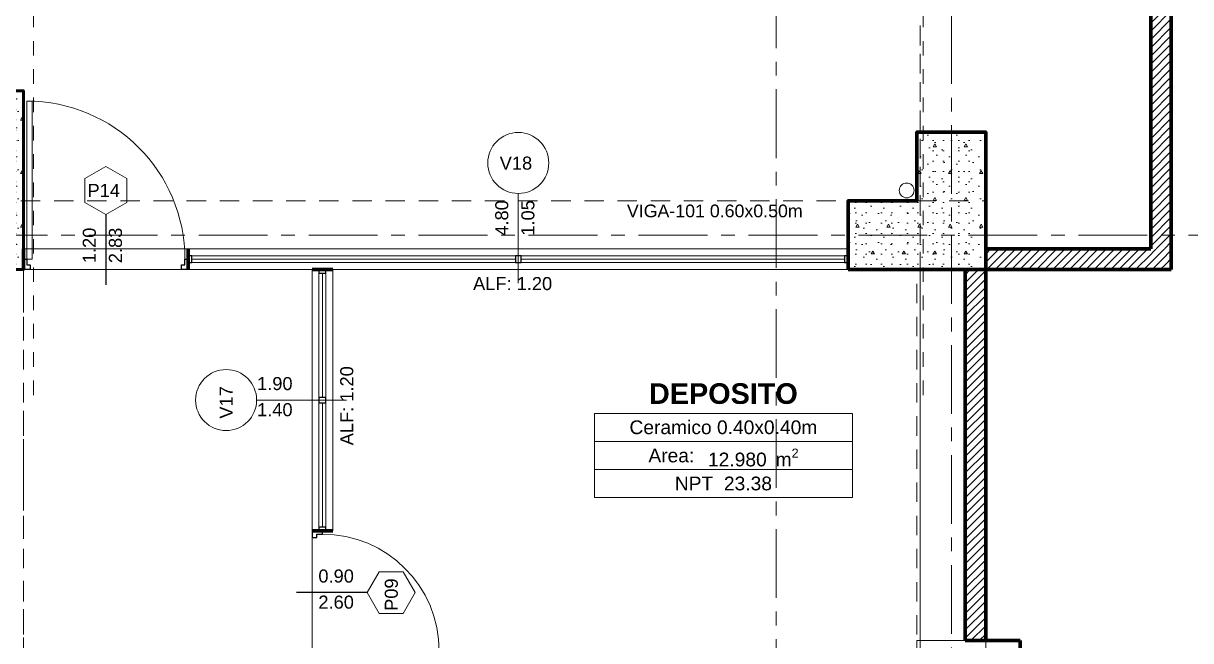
# Model space of a CAD drawing. Header units: inches. Extents: x -19 to 5698, y -728 to 92.
# Drawn here: x 507.07 to 515.56, y 27 to 31.49 of the extents above; entities that cross this region are included whole.
import ezdxf

# ---------------------------------------------------------------- set-up
doc = ezdxf.new("R2010")
doc.units = ezdxf.units.IN
doc.header["$MEASUREMENT"] = 0
doc.set_wipeout_variables(frame=1)
for name, pattern in [('Hidden Line', [0.195611, 0.141111, -0.0545]), ('Oculto', [0.15875, 0.105833, -0.052917]), ('Punto & Raya', [0.65, 0.5, -0.075, 0, -0.075]), ('Wipeout_Contour', [1, 0, -1])]:
    doc.linetypes.add(name, pattern=pattern)
for name, color, linetype in [('02 _ ARQ _ ALB _ Ejes Generales', 251, 'Continuous'), ('02 _ ARQ _ ZON _ Espacio.3D', 7, 'Continuous'), ('08 _ STR _ EXT _ 06 Columnas', 7, 'Continuous'), ('08 _ STR _ EXT _ 06 Elementos de Fachada', 7, 'Continuous'), ('08 _ STR _ EXT _ 07 Losa Aligerada', 7, 'Continuous'), ('08 _ STR _ EXT _ 09 Vigas', 251, 'Continuous'), ('Dibujo 2D - General', 7, 'Continuous'), ('Estructura - 04 MURO', 7, 'Continuous'), ('Marcador - Secciones', 7, 'Continuous'), ('MEP - HVAC', 7, 'Continuous'), ('Notas - Etiquetas', 7, 'Continuous')]:
    doc.layers.add(name, color=color, linetype=linetype)
doc.styles.add('Estilo_Generado_1', font='swisseb.ttf')
doc.styles.add('Estilo_Generado_4', font='swisse.ttf')
doc.styles.add('Estilo_Generado_7', font='swisse.ttf')
pattern_1 = [(45, (462.50009, 3e-08), (-0.030052038, 0.030052038), [])]
pattern_2 = [(0, (462.5001, 3e-08), (0, 0.3897114), [0.024375, -0.200625]), (0, (462.6126, 0.19486), (0, 0.3897114), [0.024375, -0.200625]), (60, (462.5001, 3e-08), (-0.3375, 0.1948557), [0.024375, -0.200625]), (60, (462.7251, 3e-08), (-0.3375, 0.1948557), [0.024375, -0.200625]), (120, (462.52447, 3e-08), (0.3375, 0.1948557), [0.024375, -0.200625]), (120, (462.74947, 3e-08), (0.3375, 0.1948557), [0.024375, -0.200625]), (0, (462.50009, 0.0375), (0, 0.075), [0, -0.075, 0, -0.1125]), (45, (462.53759, 0.0375), (-0.05303301, 0.05303301), [0, -0.05625, 0, -0.09375])]

msp = doc.modelspace()

# ---------------------------------------------------------------- hatches: boundary and pattern name
at = {"layer": '08 _ STR _ EXT _ 06 Columnas', "linetype": 'Continuous', "lineweight": 9}
h = msp.add_hatch(dxfattribs=at)
h.set_pattern_fill('HORMIGÓN_EN_MASA_0002', style=0, pattern_type=2)
h.set_pattern_definition(pattern_2)
h.paths.add_polyline_path([(505.9701, 29.7), (507.0701, 29.7), (507.0701, 31), (506.5701, 31), (506.5701, 30.2), (505.9701, 30.2)])
at = {"layer": 'Estructura - 04 MURO', "linetype": 'Continuous', "lineweight": 5}
h = msp.add_hatch(dxfattribs=at)
h.set_pattern_fill('LADRILLO_COMÚN_0002', color=250, style=0, pattern_type=2)
h.set_pattern_definition(pattern_1)
h.paths.add_polyline_path([(509.1701, 27.8), (509.1701, 27.8), (509.3201, 27.8), (509.3201, 27.8)])

# ---------------------------------------------------------------- linework, layer by layer
at = {"layer": '02 _ ARQ _ ALB _ Ejes Generales', "color": 251, "linetype": 'Punto & Raya', "lineweight": 13, "true_color": 0x636466}
msp.add_line((513.8201, 3.05), (513.8201, 44.9), dxfattribs=at)
at = {"layer": '02 _ ARQ _ ZON _ Espacio.3D', "color": 251, "linetype": 'Continuous', "lineweight": 13}
for p, q in [((513.1007, 28.6524), (511.2235, 28.6524)), ((511.2235, 28.6524), (511.2235, 28.0417)), ((511.2235, 28.6524), (513.1007, 28.6524)), ((511.2235, 28.4489), (511.2235, 28.6524)), ((513.1007, 28.0417), (513.1007, 28.6524)), ((513.1007, 28.6524), (513.1007, 28.4489)), ((513.1007, 28.4489), (511.2235, 28.4489)), ((511.2235, 28.4489), (513.1007, 28.4489)), ((511.2235, 28.2453), (511.2235, 28.4489)), ((513.1007, 28.4489), (513.1007, 28.2453)), ((513.1007, 28.2453), (511.2235, 28.2453)), ((511.2235, 28.2453), (513.1007, 28.2453)), ((511.2235, 28.0417), (511.2235, 28.2453)), ((513.1007, 28.2453), (513.1007, 28.0417)), ((511.2235, 28.0417), (513.1007, 28.0417)), ((513.1007, 28.0417), (511.2235, 28.0417))]:
    msp.add_line(p, q, dxfattribs=at)
at = {"layer": '02 _ ARQ _ ZON _ Espacio.3D', "color": 254, "linetype": 'Continuous', "lineweight": 0, "flags": 128}
msp.add_lwpolyline([(483.3801, 27.5), (506.5701, 27.5), (506.5701, 29.7), (505.9701, 29.7), (505.9701, 30.2), (506.5701, 30.2), (506.5701, 31), (507.0701, 31), (507.0701, 29.85), (513.0701, 29.85), (513.0701, 30.2), (513.5701, 30.2), (513.5701, 30.7), (514.0701, 30.7), (514.0701, 29.85), (515.2701, 29.85), (515.2701, 40.25), (494.7415, 40.25)], dxfattribs=at)
for points in [[(506.7201, 29.7), (506.7201, 17.4), (509.1701, 17.4), (509.1701, 19.3), (509.3201, 19.3), (509.3201, 20.2), (509.1701, 20.2), (509.1701, 22.25), (508.6701, 22.25), (508.6701, 22.7), (509.1701, 22.7), (509.1701, 24.4), (508.6701, 24.4), (508.6701, 24.85), (509.1701, 24.85), (509.1701, 29.7)], [(513.9201, 27), (513.9201, 29.7), (509.3201, 29.7), (509.3201, 27.8), (509.1701, 27.8), (509.1701, 26.9), (513.5701, 26.9), (513.5701, 27)]]:
    msp.add_lwpolyline(points, close=True, dxfattribs=at)
at = {"layer": '08 _ STR _ EXT _ 06 Columnas', "color": 7, "linetype": 'Continuous', "lineweight": 60, "flags": 128}
msp.add_lwpolyline([(505.9701, 29.7), (507.0701, 29.7), (507.0701, 31), (506.5701, 31), (506.5701, 30.2), (505.9701, 30.2)], close=True, dxfattribs=at)
at = {"layer": '08 _ STR _ EXT _ 06 Elementos de Fachada', "color": 7, "linetype": 'Continuous', "lineweight": 80, "flags": 128}
for points in [[(514.3201, 27), (514.0701, 27)], [(514.3201, 27), (514.3201, 26.75)]]:
    msp.add_lwpolyline(points, dxfattribs=at)
at = {"layer": '08 _ STR _ EXT _ 07 Losa Aligerada', "color": 7, "linetype": 'Continuous', "lineweight": 18, "flags": 128}
msp.add_lwpolyline([(487.2752, 6.7), (515.4201, 6.7), (515.4201, 18.1001), (514.0701, 18.1001), (514.0701, 18.1001), (514.0701, 20.35), (511.5701, 20.35), (509.1701, 20.35), (509.1701, 22.35), (509.1701, 24.75), (509.1701, 24.75), (509.1701, 26.75), (514.0701, 26.75), (514.0701, 27), (514.0701, 29.7), (515.4201, 29.7), (515.4201, 40.4), (496.03, 40.4), (495.5498, 40.3109), (495.5498, 40.95), (495.2217, 40.95), (496.03, 41.1), (470.3701, 41.1)], dxfattribs=at)
at = {"layer": '08 _ STR _ EXT _ 09 Vigas', "color": 251, "linetype": 'Hidden Line', "lineweight": 13, "true_color": 0x636466}
for p, q in [((506.5701, 30.2), (514.0701, 30.2)), ((507.0701, 29.7), (513.5701, 29.7)), ((507.0701, 17.4), (507.0701, 29.7)), ((513.5701, 17.4), (513.5701, 29.7))]:
    msp.add_line(p, q, dxfattribs=at)
at = {"layer": 'Dibujo 2D - General', "color": 7, "linetype": 'Oculto', "lineweight": 13}
for p, q in [((507.1428, 41.0364), (507.1428, 28.7364)), ((513.6155, 41.0364), (513.6155, 28.7364)), ((513.5928, 39.2966), (513.5928, 26.9966)), ((513.5928, 31.4364), (513.5928, 19.1364)), ((507.0701, 29.7), (507.0701, 17.4)), ((513.5928, 29.7), (513.5928, 17.4))]:
    msp.add_line(p, q, dxfattribs=at)
at = {"layer": 'Estructura - 04 MURO', "color": 165, "linetype": 'Continuous', "lineweight": 15}
for p, q in [((507.0951, 30.925), (507.0951, 29.775)), ((507.1351, 30.925), (507.0951, 30.925)), ((507.1351, 29.775), (507.1351, 30.925)), ((510.6701, 30.2531), (510.6701, 29.6)), ((508.2701, 29.85), (513.0701, 29.85)), ((507.0951, 29.775), (507.1351, 29.775)), ((510.6501, 29.8), (508.2961, 29.8)), ((508.2961, 29.775), (510.6501, 29.775)), ((508.2961, 29.75), (510.6501, 29.75)), ((513.0441, 29.8), (510.6901, 29.8)), ((510.6901, 29.775), (513.0441, 29.775)), ((510.6901, 29.75), (513.0441, 29.75)), ((508.2701, 29.7), (513.0701, 29.7)), ((509.1701, 27.8), (509.1701, 29.7)), ((509.2201, 29.674), (509.2201, 28.77)), ((509.2451, 28.77), (509.2451, 29.674)), ((509.2701, 28.77), (509.2701, 29.674)), ((509.3201, 27.8), (509.3201, 29.7)), ((508.767, 28.75), (509.4201, 28.75)), ((509.2201, 28.73), (509.2201, 27.826)), ((509.2451, 27.826), (509.2451, 28.73)), ((509.2701, 27.826), (509.2701, 28.73))]:
    msp.add_line(p, q, dxfattribs=at)
at = {"layer": 'Estructura - 04 MURO', "color": 152, "linetype": 'Continuous', "lineweight": 25}
for p, q in [((507.6701, 30.1), (507.6701, 29.5875)), ((509.5701, 27.35), (509.0576, 27.35))]:
    msp.add_line(p, q, dxfattribs=at)
at = {"layer": 'Estructura - 04 MURO', "color": 7, "linetype": 'Continuous', "lineweight": 80}
for p, q in [((507.0701, 29.775), (507.0701, 29.85)), ((507.0701, 29.775), (507.0701, 29.85)), ((508.2701, 29.85), (508.2701, 29.8)), ((508.2701, 29.775), (508.2701, 29.85)), ((513.0701, 29.85), (513.0701, 29.8)), ((513.0701, 29.85), (513.0701, 29.8)), ((507.0701, 29.7), (507.0701, 29.775)), ((507.0701, 29.7), (507.0701, 29.775)), ((507.0701, 29.7), (507.0701, 29.775)), ((508.2701, 29.8), (508.2701, 29.75)), ((508.2701, 29.8), (508.2701, 29.75)), ((508.2701, 29.7), (508.2701, 29.775)), ((508.2701, 29.7), (508.2701, 29.775)), ((508.2701, 29.75), (508.2701, 29.7)), ((513.0701, 29.8), (513.0701, 29.75)), ((513.0701, 29.8), (513.0701, 29.75)), ((513.0701, 29.8), (513.0701, 29.75)), ((513.0701, 29.75), (513.0701, 29.7)), ((513.0701, 29.75), (513.0701, 29.7)), ((509.1701, 29.7), (509.2201, 29.7)), ((509.1701, 29.7), (509.2201, 29.7)), ((509.2201, 29.7), (509.2701, 29.7)), ((509.2201, 29.7), (509.2701, 29.7)), ((509.2201, 29.7), (509.2701, 29.7)), ((509.2701, 29.7), (509.3201, 29.7)), ((509.2701, 29.7), (509.3201, 29.7)), ((509.1701, 27.8), (509.2201, 27.8)), ((509.1701, 27.8), (509.2451, 27.8)), ((509.1701, 27.8), (509.2201, 27.8)), ((509.1701, 27.8), (509.2451, 27.8)), ((509.1701, 27.8), (509.2451, 27.8)), ((509.2201, 27.8), (509.2701, 27.8)), ((509.2201, 27.8), (509.2701, 27.8)), ((509.2201, 27.8), (509.2701, 27.8)), ((509.2451, 27.8), (509.3201, 27.8)), ((509.2451, 27.8), (509.3201, 27.8)), ((509.2701, 27.8), (509.3201, 27.8)), ((509.2701, 27.8), (509.3201, 27.8))]:
    msp.add_line(p, q, dxfattribs=at)
at = {"layer": 'Estructura - 04 MURO', "color": 165, "linetype": 'Continuous', "lineweight": 25}
for p, q in [((507.0701, 29.7), (507.0701, 29.775)), ((507.0701, 29.775), (507.0951, 29.775)), ((507.0951, 29.775), (507.0951, 29.735)), ((507.0951, 29.735), (507.1201, 29.735)), ((507.1201, 29.735), (507.1201, 29.7)), ((508.2201, 29.7), (508.2201, 29.735)), ((508.2201, 29.735), (508.2451, 29.735)), ((508.2451, 29.735), (508.2451, 29.775)), ((508.2451, 29.775), (508.2701, 29.775)), ((508.2961, 29.8), (508.2701, 29.8)), ((508.2701, 29.775), (508.2701, 29.7)), ((508.2701, 29.75), (508.2961, 29.75)), ((508.2961, 29.75), (508.2961, 29.8)), ((510.6701, 29.8), (510.6501, 29.8)), ((510.6501, 29.8), (510.6501, 29.75)), ((510.6501, 29.75), (510.6701, 29.75)), ((510.6901, 29.8), (510.6701, 29.8)), ((510.6701, 29.75), (510.6901, 29.75)), ((510.6901, 29.75), (510.6901, 29.8)), ((513.0701, 29.8), (513.0441, 29.8)), ((513.0441, 29.8), (513.0441, 29.75)), ((513.0441, 29.75), (513.0701, 29.75)), ((507.1201, 29.7), (507.0701, 29.7)), ((508.2701, 29.7), (508.2201, 29.7)), ((509.2201, 29.7), (509.2201, 29.674)), ((509.2201, 29.674), (509.2701, 29.674)), ((509.2701, 29.674), (509.2701, 29.7)), ((509.2701, 28.77), (509.2201, 28.77)), ((509.2201, 28.77), (509.2201, 28.75)), ((509.2201, 28.75), (509.2201, 28.73)), ((509.2201, 28.73), (509.2701, 28.73)), ((509.2701, 28.75), (509.2701, 28.77)), ((509.2701, 28.73), (509.2701, 28.75)), ((509.2451, 27.8), (509.1701, 27.8)), ((509.1701, 27.8), (509.1701, 27.75)), ((509.2051, 27.75), (509.2051, 27.775)), ((509.2051, 27.775), (509.2451, 27.775)), ((509.2701, 27.826), (509.2201, 27.826)), ((509.2201, 27.826), (509.2201, 27.8)), ((509.2451, 27.775), (509.2451, 27.8)), ((509.2701, 27.8), (509.2701, 27.826)), ((509.1701, 27.75), (509.2051, 27.75))]:
    msp.add_line(p, q, dxfattribs=at)
at = {"layer": 'Estructura - 04 MURO', "color": 251, "linetype": 'Continuous', "lineweight": 13, "flags": 128}
for points in [[(510.892, 30.475, 1), (510.4482, 30.475, 1)], [(508.5451, 28.9719, 1), (508.5451, 28.5281, 1)]]:
    msp.add_lwpolyline(points, format="xyb", close=True, dxfattribs=at)
for points in [[(507.6701, 30.45), (507.5185, 30.3625), (507.5185, 30.1875), (507.6701, 30.1), (507.8216, 30.1875), (507.8216, 30.3625)], [(509.9201, 27.35), (509.8326, 27.5015), (509.6576, 27.5015), (509.5701, 27.35), (509.6576, 27.1984), (509.8326, 27.1984)]]:
    msp.add_lwpolyline(points, close=True, dxfattribs=at)
at = {"layer": 'Estructura - 04 MURO', "color": 165, "linetype": 'Continuous', "lineweight": 15}
for centre, radius in [((507.0951, 29.775), 1.15), ((509.2451, 26.925), 0.85)]:
    msp.add_arc(centre, radius, 0, 90, dxfattribs=at)
at = {"layer": 'Marcador - Secciones', "color": 251, "linetype": 'Punto & Raya', "lineweight": 13, "true_color": 0x636466}
msp.add_line((512.5455, 46.2111), (512.5455, 0.9472), dxfattribs=at)
at = {"layer": 'MEP - HVAC', "color": 7, "linetype": 'Continuous', "lineweight": 13, "flags": 128}
msp.add_lwpolyline([(513.4951, 30.221, -1), (513.4951, 30.329, -1)], format="xyb", close=True, dxfattribs=at)

# ---------------------------------------------------------------- texts
at = {"layer": '02 _ ARQ _ ZON _ Espacio.3D', "color": 251, "lineweight": 25, "attachment_point": 2}
for s, insert, char_height, style in [('\\A1;{\\pqc;\\pt0;\\fSwis721 Ex BT|b1|i0|c0|p34;DEPOSITO}', (512.1621, 28.8724), 0.15, 'Estilo_Generado_1'), ('\\A1;{\\pqc;\\pt0;\\fSwis721 Ex BT|b0|i0|c238|p34;Ceramico 0.40x0.40m}', (512.1621, 28.6023), 0.1, 'Estilo_Generado_7'), ('\\A1;{\\pqc;\\pt0;\\fSwis721 Ex BT|b0|i0|c238|p34;Area: }', (511.7836, 28.3971), 0.1, 'Estilo_Generado_7'), ('\\A1;{\\pqc;\\pt0,0.3;\\fSwis721 Ex BT|b0|i0|c238|p34;12.980\\fSwis721 Ex BT|b0|i0|c238|p34;\\A1{\\H.66x;\\S^  ;}\\fSwis721 Ex BT|b0|i0|c238|p34; m\\fSwis721 Ex BT|b0|i0|c238|p34;\\A1{\\H.66x;\\S2^  ;}}', (512.3797, 28.3971), 0.1, 'Estilo_Generado_7'), ('\\A1;{\\pqc;\\pt0;\\fSwis721 Ex BT|b0|i0|c238|p34;NPT  23.38}', (512.1621, 28.1935), 0.1, 'Estilo_Generado_7')]:
    msp.add_mtext(s, dxfattribs=dict(at, insert=insert, char_height=char_height, style=style))
at = {"layer": 'Estructura - 04 MURO', "color": 251, "lineweight": 25, "char_height": 0.095, "attachment_point": 7, "style": 'Estilo_Generado_4'}
for s, insert in [('\\A1;{\\pql;\\pt0;\\fSwis721 Ex BT|b0|i0|c0|p34;V18\\fSwis721 Ex BT|b0|i0|c0|p34;\\fSwis721 Ex BT|b0|i0|c0|p34;\\fSwis721 Ex BT|b0|i0|c0|p34;}', (510.535, 30.425)), ('\\A1;{\\pql;\\pt0;\\fSwis721 Ex BT|b0|i0|c0|p34;P14\\fSwis721 Ex BT|b0|i0|c0|p34;\\fSwis721 Ex BT|b0|i0|c0|p34;\\fSwis721 Ex BT|b0|i0|c0|p34;}', (507.5367, 30.2275)), ('\\A1;{\\pql;\\pt0;\\fSwis721 Ex BT|b0|i0|c0|p34;ALF: 1.20\\fSwis721 Ex BT|b0|i0|c0|p34;\\A1{\\H.66x;\\S^  ;}\\fSwis721 Ex BT|b0|i0|c0|p34;\\fSwis721 Ex BT|b0|i0|c0|p34;}', (510.3413, 29.5225)), ('\\A1;{\\pql;\\pt0;\\fSwis721 Ex BT|b0|i0|c0|p34;1.90\\fSwis721 Ex BT|b0|i0|c0|p34;\\A1{\\H.66x;\\S^  ;}\\fSwis721 Ex BT|b0|i0|c0|p34;\\fSwis721 Ex BT|b0|i0|c0|p34;}', (508.7701, 28.7949)), ('\\A1;{\\pql;\\pt0;\\fSwis721 Ex BT|b0|i0|c0|p34;1.40\\fSwis721 Ex BT|b0|i0|c0|p34;\\A1{\\H.66x;\\S^  ;}\\fSwis721 Ex BT|b0|i0|c0|p34;\\fSwis721 Ex BT|b0|i0|c0|p34;}', (508.7701, 28.605)), ('\\A1;{\\pql;\\pt0;\\fSwis721 Ex BT|b0|i0|c0|p34;0.90\\fSwis721 Ex BT|b0|i0|c0|p34;\\A1{\\H.66x;\\S^  ;}\\fSwis721 Ex BT|b0|i0|c0|p34;\\fSwis721 Ex BT|b0|i0|c0|p34;}', (509.2161, 27.3949)), ('\\A1;{\\pql;\\pt0;\\fSwis721 Ex BT|b0|i0|c0|p34;2.60\\fSwis721 Ex BT|b0|i0|c0|p34;\\A1{\\H.66x;\\S^  ;}\\fSwis721 Ex BT|b0|i0|c0|p34;\\fSwis721 Ex BT|b0|i0|c0|p34;}', (509.2161, 27.205))]:
    msp.add_mtext(s, dxfattribs=dict(at, insert=insert))
at = {"layer": 'Estructura - 04 MURO', "color": 251, "lineweight": 25, "char_height": 0.095, "attachment_point": 7, "rotation": 90, "style": 'Estilo_Generado_4'}
for s, insert in [('\\A1;{\\pql;\\pt0;\\fSwis721 Ex BT|b0|i0|c0|p34;4.80\\fSwis721 Ex BT|b0|i0|c0|p34;\\A1{\\H.66x;\\S^  ;}\\fSwis721 Ex BT|b0|i0|c0|p34;\\fSwis721 Ex BT|b0|i0|c0|p34;}', (510.625, 29.946)), ('\\A1;{\\pql;\\pt0;\\fSwis721 Ex BT|b0|i0|c0|p34;1.05\\fSwis721 Ex BT|b0|i0|c0|p34;\\A1{\\H.66x;\\S^  ;}\\fSwis721 Ex BT|b0|i0|c0|p34;\\fSwis721 Ex BT|b0|i0|c0|p34;}', (510.815, 29.946)), ('\\A1;{\\pql;\\pt0;\\fSwis721 Ex BT|b0|i0|c0|p34;1.20\\fSwis721 Ex BT|b0|i0|c0|p34;\\A1{\\H.66x;\\S^  ;}\\fSwis721 Ex BT|b0|i0|c0|p34;\\fSwis721 Ex BT|b0|i0|c0|p34;}', (507.625, 29.746)), ('\\A1;{\\pql;\\pt0;\\fSwis721 Ex BT|b0|i0|c0|p34;2.83\\fSwis721 Ex BT|b0|i0|c0|p34;\\A1{\\H.66x;\\S^  ;}\\fSwis721 Ex BT|b0|i0|c0|p34;\\fSwis721 Ex BT|b0|i0|c0|p34;}', (507.815, 29.746)), ('\\A1;{\\pql;\\pt0;\\fSwis721 Ex BT|b0|i0|c0|p34;ALF: 1.20\\fSwis721 Ex BT|b0|i0|c0|p34;\\A1{\\H.66x;\\S^  ;}\\fSwis721 Ex BT|b0|i0|c0|p34;\\fSwis721 Ex BT|b0|i0|c0|p34;}', (509.4976, 28.4212)), ('\\A1;{\\pql;\\pt0;\\fSwis721 Ex BT|b0|i0|c0|p34;V17\\fSwis721 Ex BT|b0|i0|c0|p34;\\fSwis721 Ex BT|b0|i0|c0|p34;\\fSwis721 Ex BT|b0|i0|c0|p34;}', (508.5926, 28.6149)), ('\\A1;{\\pql;\\pt0;\\fSwis721 Ex BT|b0|i0|c0|p34;P09\\fSwis721 Ex BT|b0|i0|c0|p34;\\fSwis721 Ex BT|b0|i0|c0|p34;\\fSwis721 Ex BT|b0|i0|c0|p34;}', (509.7952, 27.2167))]:
    msp.add_mtext(s, dxfattribs=dict(at, insert=insert))
at = {"layer": 'Notas - Etiquetas', "color": 171, "linetype": 'Continuous', "lineweight": 13, "insert": (511.4603, 30.1724), "char_height": 0.0925, "attachment_point": 1, "style": 'Estilo_Generado_4'}
msp.add_mtext('\\A1;{\\pql;\\fSwis721 Ex BT|b0|i0|c0|p34;VIGA-101\\fSwis721 Ex BT|b0|i0|c0|p34; \\fSwis721 Ex BT|b0|i0|c0|p34;0.60\\fSwis721 Ex BT|b0|i0|c0|p34;x\\fSwis721 Ex BT|b0|i0|c0|p34;0.50\\fSwis721 Ex BT|b0|i0|c0|p34;m}', dxfattribs=at)

# ---------------------------------------------------------------- next in the draw order: wipeouts: each hides what was drawn before it
at = {"color": 254, "linetype": 'Wipeout_Contour', "lineweight": 0, "ltscale": 12220.167697}
msp.add_wipeout([(515.2701, 29.7), (515.4201, 29.7), (515.2701, 29.85)], dxfattribs=at).dxf.layer = 'Estructura - 04 MURO'

# ---------------------------------------------------------------- next in the draw order: hatches: boundary and pattern name
at = {"layer": 'Estructura - 04 MURO', "linetype": 'Continuous', "lineweight": 5}
h = msp.add_hatch(dxfattribs=at)
h.set_pattern_fill('LADRILLO_COMÚN_0002', color=250, style=0, pattern_type=2)
h.set_pattern_definition(pattern_1)
h.paths.add_polyline_path([(515.2701, 29.7), (515.4201, 29.7), (515.2701, 29.85)])

# ---------------------------------------------------------------- next in the draw order: wipeouts: each hides what was drawn before it
at = {"color": 254, "linetype": 'Wipeout_Contour', "lineweight": 0, "ltscale": 12219.326126}
msp.add_wipeout([(515.2701, 29.85), (515.4201, 29.7), (515.4201, 29.85)], dxfattribs=at).dxf.layer = 'Estructura - 04 MURO'

# ---------------------------------------------------------------- next in the draw order: hatches: boundary and pattern name
at = {"layer": 'Estructura - 04 MURO', "linetype": 'Continuous', "lineweight": 5}
h = msp.add_hatch(dxfattribs=at)
h.set_pattern_fill('LADRILLO_COMÚN_0002', color=250, style=0, pattern_type=2)
h.set_pattern_definition(pattern_1)
h.paths.add_polyline_path([(515.2701, 29.85), (515.4201, 29.7), (515.4201, 29.85)])

# ---------------------------------------------------------------- next in the draw order: linework, layer by layer
at = {"layer": 'Estructura - 04 MURO', "color": 7, "linetype": 'Continuous', "lineweight": 80, "flags": 128}
msp.add_lwpolyline([(515.4201, 29.7), (515.2701, 29.7)], dxfattribs=at)

# ---------------------------------------------------------------- next in the draw order: wipeouts: each hides what was drawn before it
at = {"color": 254, "linetype": 'Wipeout_Contour', "lineweight": 0, "ltscale": 16293.177046}
msp.add_wipeout([(515.2701, 40.25), (515.2701, 29.85), (515.4201, 29.85), (515.4201, 40.25)], dxfattribs=at).dxf.layer = 'Estructura - 04 MURO'

# ---------------------------------------------------------------- next in the draw order: hatches: boundary and pattern name
at = {"layer": 'Estructura - 04 MURO', "linetype": 'Continuous', "lineweight": 5}
h = msp.add_hatch(dxfattribs=at)
h.set_pattern_fill('LADRILLO_COMÚN_0002', color=250, style=0, pattern_type=2)
h.set_pattern_definition(pattern_1)
h.paths.add_polyline_path([(515.2701, 40.25), (515.2701, 29.85), (515.4201, 29.85), (515.4201, 40.25)])

# ---------------------------------------------------------------- next in the draw order: linework, layer by layer
at = {"layer": '02 _ ARQ _ ALB _ Ejes Generales', "color": 251, "linetype": 'Punto & Raya', "lineweight": 13, "true_color": 0x636466}
msp.add_line((468.3455, 29.95), (517.0701, 29.95), dxfattribs=at)
at = {"layer": 'Estructura - 04 MURO', "color": 7, "linetype": 'Continuous', "lineweight": 80, "flags": 128}
for points in [[(515.2701, 40.25), (515.2701, 29.85)], [(515.4201, 29.7), (515.4201, 40.25)]]:
    msp.add_lwpolyline(points, dxfattribs=at)

# ---------------------------------------------------------------- next in the draw order: wipeouts: each hides what was drawn before it
at = {"color": 254, "linetype": 'Wipeout_Contour', "lineweight": 0, "ltscale": 16290.295935}
msp.add_wipeout([(515.2701, 29.85), (514.0701, 29.85), (514.0701, 29.7), (515.2701, 29.7)], dxfattribs=at).dxf.layer = 'Estructura - 04 MURO'

# ---------------------------------------------------------------- next in the draw order: hatches: boundary and pattern name
at = {"layer": 'Estructura - 04 MURO', "linetype": 'Continuous', "lineweight": 5}
h = msp.add_hatch(dxfattribs=at)
h.set_pattern_fill('LADRILLO_COMÚN_0002', color=250, style=0, pattern_type=2)
h.set_pattern_definition(pattern_1)
h.paths.add_polyline_path([(515.2701, 29.85), (514.0701, 29.85), (514.0701, 29.7), (515.2701, 29.7)])

# ---------------------------------------------------------------- next in the draw order: linework, layer by layer
at = {"layer": 'Estructura - 04 MURO', "color": 7, "linetype": 'Continuous', "lineweight": 80, "flags": 128}
for points in [[(515.2701, 29.85), (514.0701, 29.85)], [(514.0701, 29.7), (515.2701, 29.7)]]:
    msp.add_lwpolyline(points, dxfattribs=at)

# ---------------------------------------------------------------- next in the draw order: wipeouts: each hides what was drawn before it
at = {"color": 254, "linetype": 'Wipeout_Contour', "lineweight": 0, "ltscale": 16287.556184}
msp.add_wipeout([(513.9201, 29.7), (513.9201, 27), (514.0701, 27), (514.0701, 29.7)], dxfattribs=at).dxf.layer = 'Estructura - 04 MURO'

# ---------------------------------------------------------------- next in the draw order: hatches: boundary and pattern name
at = {"layer": '08 _ STR _ EXT _ 06 Columnas', "linetype": 'Continuous', "lineweight": 9}
h = msp.add_hatch(dxfattribs=at)
h.set_pattern_fill('HORMIGÓN_EN_MASA_0002', style=0, pattern_type=2)
h.set_pattern_definition(pattern_2)
h.paths.add_polyline_path([(513.0701, 29.7), (514.0701, 29.7), (514.0701, 30.7), (513.5701, 30.7), (513.5701, 30.2), (513.0701, 30.2)])
h = msp.add_hatch(dxfattribs=at)
h.set_pattern_fill('HORMIGÓN_EN_MASA_0002', style=0, pattern_type=2)
h.set_pattern_definition(pattern_2)
h.paths.add_polyline_path([(513.9201, 27), (513.9201, 26.75), (514.0701, 27)])
at = {"layer": 'Estructura - 04 MURO', "linetype": 'Continuous', "lineweight": 5}
h = msp.add_hatch(dxfattribs=at)
h.set_pattern_fill('LADRILLO_COMÚN_0002', color=250, style=0, pattern_type=2)
h.set_pattern_definition(pattern_1)
h.paths.add_polyline_path([(513.9201, 29.7), (513.9201, 27), (514.0701, 27), (514.0701, 29.7)])

# ---------------------------------------------------------------- next in the draw order: linework, layer by layer
at = {"layer": '08 _ STR _ EXT _ 06 Columnas', "color": 7, "linetype": 'Continuous', "lineweight": 80, "flags": 128}
msp.add_lwpolyline([(513.0701, 29.7), (514.0701, 29.7), (514.0701, 30.7), (513.5701, 30.7), (513.5701, 30.2), (513.0701, 30.2)], close=True, dxfattribs=at)
msp.add_lwpolyline([(514.0701, 27), (513.9201, 27)], dxfattribs=at)
at = {"layer": '08 _ STR _ EXT _ 09 Vigas', "color": 251, "linetype": 'Hidden Line', "lineweight": 13, "true_color": 0x636466}
msp.add_line((514.0701, 16.9), (514.0701, 30.2), dxfattribs=at)
at = {"layer": 'Estructura - 04 MURO', "color": 7, "linetype": 'Continuous', "lineweight": 80, "flags": 128}
for points in [[(513.9201, 29.7), (513.9201, 27)], [(514.0701, 27), (514.0701, 29.7)]]:
    msp.add_lwpolyline(points, dxfattribs=at)

doc.saveas('drawing.dxf')
